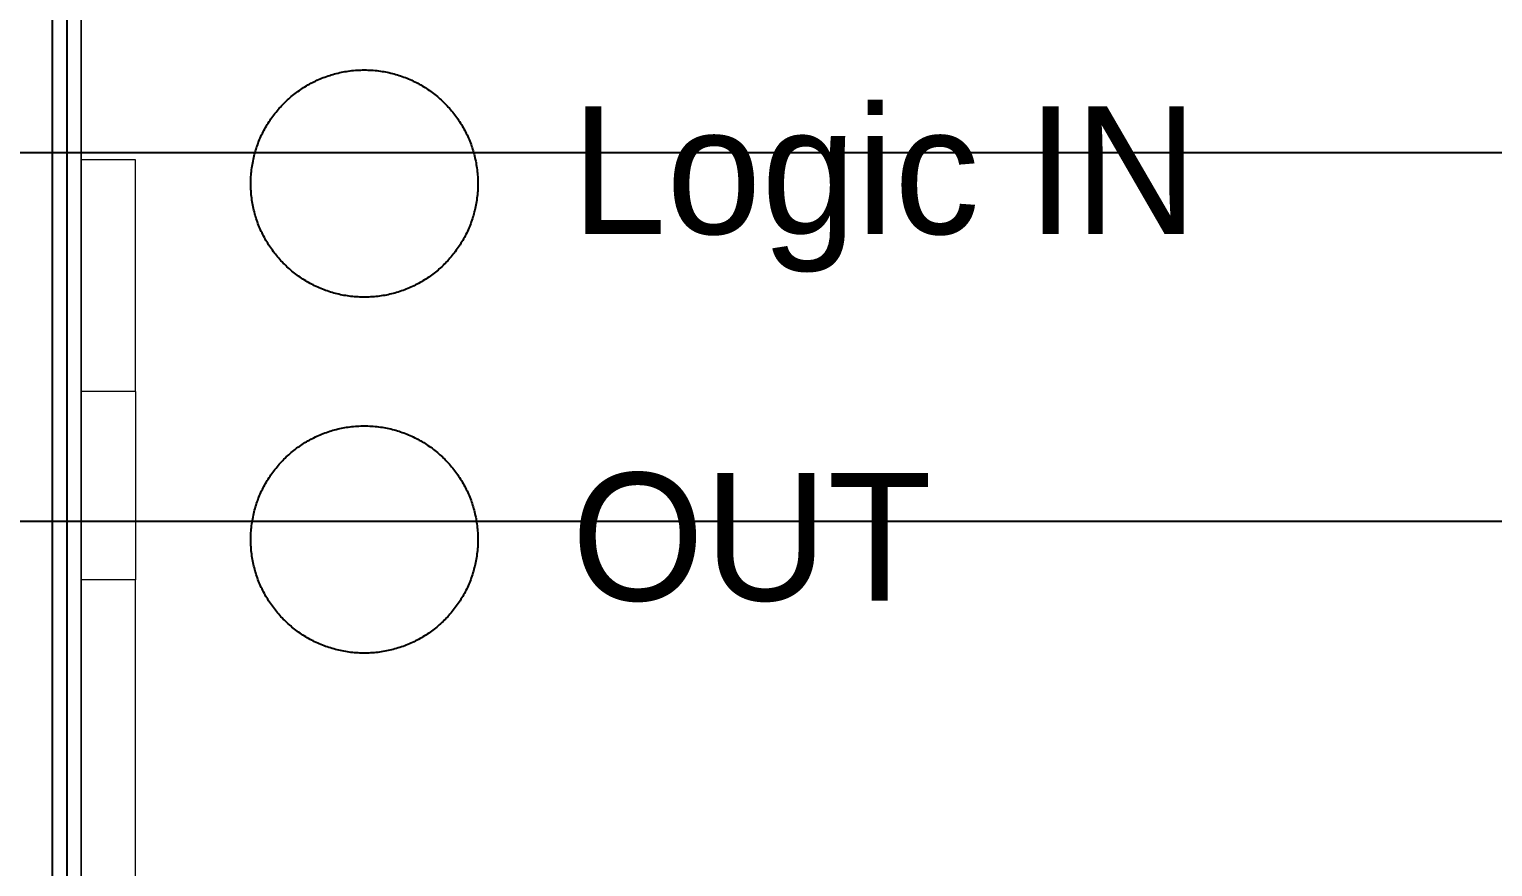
# Model space of a CAD drawing. Header units: inches. Extents: x 0.1 to 89.7, y 0.1 to 57.6.
# Drawn here: x 80.876 to 81.665, y 24.264 to 24.715 of the extents above; entities that cross this region are included whole.
import ezdxf
from ezdxf.enums import TextEntityAlignment as Align

# ---------------------------------------------------------------- set-up
doc = ezdxf.new("R2010")
doc.units = ezdxf.units.IN
doc.header["$MEASUREMENT"] = 0
doc.layers.add('OBJECT', color=140, linetype='Continuous')
doc.layers.add('PSYMS', color=7, linetype='Continuous')
doc.styles.get("Standard").update_dxf_attribs({"font": 'arial.ttf'})
doc.styles.add('STYLE5', font='txt')
doc.styles.add('WD', font='romans.shx', dxfattribs={"height": 0.185})

# ---------------------------------------------------------------- blocks, each defined once
blk = doc.blocks.new('SR_2NO_1NC')
at = {"layer": 'OBJECT', "color": 7}
for points in [[(-0.00074, 4.00419), (-0.00074, 0.6329)], [(0.00721, 3.98057), (0.00721, 0.63203)]]:
    blk.add_lwpolyline(points, dxfattribs=at)
for points in [[(0.16867, 3.07636, 0), (0.16965, 3.07636, 0), (0.17063, 3.07633, 0), (0.17161, 3.07629, 0), (0.17258, 3.07624, 0), (0.17355, 3.07617, 0), (0.17451, 3.07609, 0), (0.17547, 3.07599, 0), (0.17642, 3.07588, 0), (0.17737, 3.07575, 0), (0.17832, 3.07561, 0), (0.17926, 3.07546, 0), (0.18019, 3.07529, 0), (0.18113, 3.07511, 0), (0.18205, 3.07491, 0), (0.18297, 3.0747, 0), (0.18389, 3.07447, 0), (0.1848, 3.07423, 0), (0.1857, 3.07398, 0), (0.1866, 3.07372, 0), (0.18749, 3.07344, 0), (0.18838, 3.07315, 0), (0.18926, 3.07284, 0), (0.19013, 3.07253, 0), (0.191, 3.0722, 0), (0.19187, 3.07185, 0), (0.19272, 3.0715, 0), (0.19357, 3.07113, 0), (0.19441, 3.07075, 0), (0.19525, 3.07036, 0), (0.19608, 3.06995, 0), (0.1969, 3.06954, 0), (0.19772, 3.06911, 0), (0.19852, 3.06867, 0), (0.19932, 3.06822, 0), (0.20012, 3.06775, 0), (0.2009, 3.06728, 0), (0.20168, 3.06679, 0), (0.20245, 3.0663, 0), (0.20321, 3.06579, 0), (0.20397, 3.06527, 0), (0.20471, 3.06474, 0), (0.20545, 3.0642, 0), (0.20618, 3.06365, 0), (0.2069, 3.06309, 0), (0.20761, 3.06252, 0), (0.20832, 3.06193, 0), (0.20901, 3.06134, 0), (0.2097, 3.06074, 0), (0.21037, 3.06013, 0), (0.21104, 3.0595, 0), (0.2117, 3.05887, 0), (0.21235, 3.05823, 0), (0.21299, 3.05758, 0), (0.21362, 3.05692, 0), (0.21424, 3.05625, 0), (0.21485, 3.05557, 0), (0.21545, 3.05488, 0), (0.21604, 3.05419, 0), (0.21662, 3.05348, 0), (0.21719, 3.05277, 0), (0.21774, 3.05205, 0), (0.21829, 3.05131, 0), (0.21883, 3.05057, 0), (0.21936, 3.04983, 0), (0.21987, 3.04907, 0), (0.22038, 3.04831, 0), (0.22087, 3.04754, 0), (0.22136, 3.04676, 0), (0.22183, 3.04597, 0), (0.22229, 3.04517, 0), (0.22274, 3.04437, 0), (0.22318, 3.04356, 0), (0.2236, 3.04275, 0), (0.22401, 3.04192, 0), (0.22442, 3.04109, 0), (0.22481, 3.04025, 0), (0.22518, 3.03941, 0), (0.22555, 3.03856, 0), (0.2259, 3.0377, 0), (0.22624, 3.03684, 0), (0.22657, 3.03597, 0), (0.22688, 3.03509, 0), (0.22718, 3.03421, 0), (0.22747, 3.03332, 0), (0.22774, 3.03243, 0), (0.22801, 3.03153, 0), (0.22826, 3.03062, 0), (0.22849, 3.02971, 0), (0.22871, 3.02879, 0), (0.22892, 3.02787, 0), (0.22911, 3.02695, 0), (0.22929, 3.02601, 0), (0.22946, 3.02508, 0), (0.22961, 3.02413, 0), (0.22975, 3.02319, 0), (0.22987, 3.02224, 0), (0.22998, 3.02128, 0), (0.23007, 3.02032, 0), (0.23015, 3.01936, 0), (0.23022, 3.01839, 0), (0.23027, 3.01742, 0), (0.2303, 3.01644, 0), (0.23032, 3.01546, 0), (0.23032, 3.01448, 0), (0.23031, 3.0135, 0), (0.23029, 3.01252, 0), (0.23024, 3.01154, 0), (0.23019, 3.01057, 0), (0.23012, 3.00961, 0), (0.23003, 3.00864, 0), (0.22993, 3.00769, 0), (0.22981, 3.00673, 0), (0.22968, 3.00578, 0), (0.22954, 3.00484, 0), (0.22938, 3.0039, 0), (0.22921, 3.00296, 0), (0.22902, 3.00203, 0), (0.22882, 3.00111, 0), (0.2286, 3.00019, 0), (0.22837, 2.99928, 0), (0.22813, 2.99837, 0), (0.22788, 2.99746, 0), (0.22761, 2.99657, 0), (0.22733, 2.99567, 0), (0.22703, 2.99479, 0), (0.22672, 2.99391, 0), (0.2264, 2.99304, 0), (0.22607, 2.99217, 0), (0.22572, 2.99131, 0), (0.22537, 2.99045, 0), (0.225, 2.9896, 0), (0.22461, 2.98876, 0), (0.22422, 2.98793, 0), (0.22381, 2.9871, 0), (0.22339, 2.98628, 0), (0.22296, 2.98547, 0), (0.22252, 2.98466, 0), (0.22206, 2.98386, 0), (0.22159, 2.98307, 0), (0.22112, 2.98229, 0), (0.22063, 2.98151, 0), (0.22013, 2.98074, 0), (0.21962, 2.97998, 0), (0.2191, 2.97923, 0), (0.21856, 2.97849, 0), (0.21802, 2.97775, 0), (0.21747, 2.97702, 0), (0.2169, 2.97631, 0), (0.21633, 2.9756, 0), (0.21574, 2.97489, 0), (0.21515, 2.9742, 0), (0.21454, 2.97352, 0), (0.21393, 2.97284, 0), (0.2133, 2.97218, 0), (0.21267, 2.97152, 0), (0.21202, 2.97088, 0), (0.21137, 2.97024, 0), (0.21071, 2.96961, 0), (0.21004, 2.96899, 0), (0.20935, 2.96839, 0), (0.20866, 2.96779, 0), (0.20796, 2.9672, 0), (0.20726, 2.96662, 0), (0.20654, 2.96606, 0), (0.20582, 2.9655, 0), (0.20508, 2.96495, 0), (0.20434, 2.96442, 0), (0.20359, 2.96389, 0), (0.20283, 2.96338, 0), (0.20207, 2.96288, 0), (0.20129, 2.96239, 0), (0.20051, 2.96191, 0), (0.19972, 2.96144, 0), (0.19893, 2.96098, 0), (0.19812, 2.96053, 0), (0.19731, 2.9601, 0), (0.19649, 2.95968, 0), (0.19567, 2.95927, 0), (0.19483, 2.95887, 0), (0.19399, 2.95848, 0), (0.19315, 2.95811, 0), (0.19229, 2.95775, 0), (0.19144, 2.9574, 0), (0.19057, 2.95706, 0), (0.1897, 2.95674, 0), (0.18882, 2.95642, 0), (0.18794, 2.95613, 0), (0.18705, 2.95584, 0), (0.18615, 2.95557, 0), (0.18525, 2.95531, 0), (0.18434, 2.95507, 0), (0.18343, 2.95483, 0), (0.18251, 2.95462, 0), (0.18159, 2.95441, 0), (0.18066, 2.95422, 0), (0.17973, 2.95405, 0), (0.17879, 2.95388, 0), (0.17785, 2.95373, 0), (0.1769, 2.9536, 0), (0.17595, 2.95348, 0), (0.17499, 2.95338, 0), (0.17403, 2.95329, 0), (0.17306, 2.95321, 0), (0.17209, 2.95315, 0), (0.17112, 2.9531, 0), (0.17014, 2.95307, 0), (0.16916, 2.95306, 0), (0.16818, 2.95306, 0), (0.1672, 2.95307, 0), (0.16622, 2.9531, 0), (0.16525, 2.95315, 0), (0.16428, 2.95321, 0), (0.16331, 2.95329, 0), (0.16235, 2.95338, 0), (0.1614, 2.95348, 0), (0.16044, 2.9536, 0), (0.1595, 2.95373, 0), (0.15855, 2.95388, 0), (0.15762, 2.95405, 0), (0.15668, 2.95422, 0), (0.15575, 2.95441, 0), (0.15483, 2.95462, 0), (0.15391, 2.95483, 0), (0.153, 2.95507, 0), (0.15209, 2.95531, 0), (0.15119, 2.95557, 0), (0.1503, 2.95584, 0), (0.14941, 2.95613, 0), (0.14852, 2.95642, 0), (0.14764, 2.95674, 0), (0.14677, 2.95706, 0), (0.14591, 2.9574, 0), (0.14505, 2.95775, 0), (0.14419, 2.95811, 0), (0.14335, 2.95848, 0), (0.14251, 2.95887, 0), (0.14168, 2.95927, 0), (0.14085, 2.95968, 0), (0.14003, 2.9601, 0), (0.13922, 2.96053, 0), (0.13842, 2.96098, 0), (0.13762, 2.96144, 0), (0.13683, 2.96191, 0), (0.13605, 2.96239, 0), (0.13528, 2.96288, 0), (0.13451, 2.96338, 0), (0.13375, 2.96389, 0), (0.133, 2.96442, 0), (0.13226, 2.96495, 0), (0.13153, 2.9655, 0), (0.1308, 2.96606, 0), (0.13009, 2.96662, 0), (0.12938, 2.9672, 0), (0.12868, 2.96779, 0), (0.12799, 2.96839, 0), (0.12731, 2.96899, 0), (0.12664, 2.96961, 0), (0.12597, 2.97024, 0), (0.12532, 2.97088, 0), (0.12467, 2.97152, 0), (0.12404, 2.97218, 0), (0.12342, 2.97284, 0), (0.1228, 2.97352, 0), (0.1222, 2.9742, 0), (0.1216, 2.97489, 0), (0.12102, 2.9756, 0), (0.12044, 2.97631, 0), (0.11988, 2.97702, 0), (0.11932, 2.97775, 0), (0.11878, 2.97849, 0), (0.11825, 2.97923, 0), (0.11772, 2.97998, 0), (0.11721, 2.98074, 0), (0.11671, 2.98151, 0), (0.11623, 2.98229, 0), (0.11575, 2.98307, 0), (0.11528, 2.98386, 0), (0.11483, 2.98466, 0), (0.11438, 2.98547, 0), (0.11395, 2.98628, 0), (0.11353, 2.9871, 0), (0.11313, 2.98793, 0), (0.11273, 2.98876, 0), (0.11235, 2.9896, 0), (0.11198, 2.99045, 0), (0.11162, 2.99131, 0), (0.11127, 2.99217, 0), (0.11094, 2.99304, 0), (0.11062, 2.99391, 0), (0.11031, 2.99479, 0), (0.11002, 2.99567, 0), (0.10973, 2.99657, 0), (0.10946, 2.99746, 0), (0.10921, 2.99837, 0), (0.10897, 2.99928, 0), (0.10874, 3.00019, 0), (0.10853, 3.00111, 0), (0.10832, 3.00203, 0), (0.10814, 3.00296, 0), (0.10796, 3.0039, 0), (0.10781, 3.00484, 0), (0.10766, 3.00578, 0), (0.10753, 3.00673, 0), (0.10741, 3.00769, 0), (0.10731, 3.00864, 0), (0.10723, 3.00961, 0), (0.10716, 3.01057, 0), (0.1071, 3.01154, 0), (0.10706, 3.01252, 0), (0.10703, 3.0135, 0), (0.10702, 3.01448, 0), (0.10702, 3.01546, 0), (0.10704, 3.01644, 0), (0.10708, 3.01742, 0), (0.10712, 3.01839, 0), (0.10719, 3.01936, 0), (0.10727, 3.02032, 0), (0.10736, 3.02128, 0), (0.10747, 3.02224, 0), (0.10759, 3.02319, 0), (0.10773, 3.02413, 0), (0.10788, 3.02508, 0), (0.10805, 3.02601, 0), (0.10823, 3.02695, 0), (0.10842, 3.02787, 0), (0.10863, 3.02879, 0), (0.10885, 3.02971, 0), (0.10909, 3.03062, 0), (0.10934, 3.03153, 0), (0.1096, 3.03243, 0), (0.10987, 3.03332, 0), (0.11016, 3.03421, 0), (0.11046, 3.03509, 0), (0.11078, 3.03597, 0), (0.1111, 3.03684, 0), (0.11144, 3.0377, 0), (0.1118, 3.03856, 0), (0.11216, 3.03941, 0), (0.11254, 3.04025, 0), (0.11293, 3.04109, 0), (0.11333, 3.04192, 0), (0.11374, 3.04275, 0), (0.11417, 3.04356, 0), (0.1146, 3.04437, 0), (0.11505, 3.04517, 0), (0.11551, 3.04597, 0), (0.11598, 3.04676, 0), (0.11647, 3.04754, 0), (0.11696, 3.04831, 0), (0.11747, 3.04907, 0), (0.11798, 3.04983, 0), (0.11851, 3.05057, 0), (0.11905, 3.05131, 0), (0.1196, 3.05205, 0), (0.12016, 3.05277, 0), (0.12073, 3.05348, 0), (0.12131, 3.05419, 0), (0.1219, 3.05488, 0), (0.1225, 3.05557, 0), (0.12311, 3.05625, 0), (0.12373, 3.05692, 0), (0.12436, 3.05758, 0), (0.125, 3.05823, 0), (0.12564, 3.05887, 0), (0.1263, 3.0595, 0), (0.12697, 3.06013, 0), (0.12765, 3.06074, 0), (0.12833, 3.06134, 0), (0.12903, 3.06193, 0), (0.12973, 3.06252, 0), (0.13044, 3.06309, 0), (0.13116, 3.06365, 0), (0.13189, 3.0642, 0), (0.13263, 3.06474, 0), (0.13338, 3.06527, 0), (0.13413, 3.06579, 0), (0.13489, 3.0663, 0), (0.13566, 3.06679, 0), (0.13644, 3.06728, 0), (0.13722, 3.06775, 0), (0.13802, 3.06822, 0), (0.13882, 3.06867, 0), (0.13963, 3.06911, 0), (0.14044, 3.06954, 0), (0.14126, 3.06995, 0), (0.14209, 3.07036, 0), (0.14293, 3.07075, 0), (0.14377, 3.07113, 0), (0.14462, 3.0715, 0), (0.14548, 3.07185, 0), (0.14634, 3.0722, 0), (0.14721, 3.07253, 0), (0.14808, 3.07284, 0), (0.14896, 3.07315, 0), (0.14985, 3.07344, 0), (0.15074, 3.07372, 0), (0.15164, 3.07398, 0), (0.15255, 3.07423, 0), (0.15346, 3.07447, 0), (0.15437, 3.0747, 0), (0.15529, 3.07491, 0), (0.15622, 3.07511, 0), (0.15715, 3.07529, 0), (0.15808, 3.07546, 0), (0.15902, 3.07561, 0), (0.15997, 3.07575, 0), (0.16092, 3.07588, 0), (0.16187, 3.07599, 0), (0.16283, 3.07609, 0), (0.1638, 3.07617, 0), (0.16476, 3.07624, 0), (0.16573, 3.07629, 0), (0.16671, 3.07633, 0), (0.16769, 3.07636, 0), (0.16867, 3.07636, 0)], [(0.16867, 2.88319, 0), (0.16965, 2.88318, 0), (0.17063, 2.88316, 0), (0.17161, 2.88312, 0), (0.17258, 2.88307, 0), (0.17355, 2.883, 0), (0.17451, 2.88292, 0), (0.17547, 2.88282, 0), (0.17642, 2.88271, 0), (0.17737, 2.88258, 0), (0.17832, 2.88244, 0), (0.17926, 2.88228, 0), (0.18019, 2.88212, 0), (0.18113, 2.88193, 0), (0.18205, 2.88173, 0), (0.18297, 2.88152, 0), (0.18389, 2.8813, 0), (0.1848, 2.88106, 0), (0.1857, 2.88081, 0), (0.1866, 2.88054, 0), (0.18749, 2.88027, 0), (0.18838, 2.87997, 0), (0.18926, 2.87967, 0), (0.19013, 2.87935, 0), (0.191, 2.87902, 0), (0.19187, 2.87868, 0), (0.19272, 2.87832, 0), (0.19357, 2.87796, 0), (0.19441, 2.87758, 0), (0.19525, 2.87718, 0), (0.19608, 2.87678, 0), (0.1969, 2.87636, 0), (0.19772, 2.87594, 0), (0.19852, 2.8755, 0), (0.19932, 2.87504, 0), (0.20012, 2.87458, 0), (0.2009, 2.87411, 0), (0.20168, 2.87362, 0), (0.20245, 2.87312, 0), (0.20321, 2.87262, 0), (0.20397, 2.8721, 0), (0.20471, 2.87157, 0), (0.20545, 2.87103, 0), (0.20618, 2.87047, 0), (0.2069, 2.86991, 0), (0.20761, 2.86934, 0), (0.20832, 2.86876, 0), (0.20901, 2.86817, 0), (0.2097, 2.86756, 0), (0.21037, 2.86695, 0), (0.21104, 2.86633, 0), (0.2117, 2.8657, 0), (0.21235, 2.86506, 0), (0.21299, 2.8644, 0), (0.21362, 2.86374, 0), (0.21424, 2.86307, 0), (0.21485, 2.8624, 0), (0.21545, 2.86171, 0), (0.21604, 2.86101, 0), (0.21662, 2.86031, 0), (0.21719, 2.85959, 0), (0.21774, 2.85887, 0), (0.21829, 2.85814, 0), (0.21883, 2.8574, 0), (0.21936, 2.85665, 0), (0.21987, 2.85589, 0), (0.22038, 2.85513, 0), (0.22087, 2.85436, 0), (0.22136, 2.85358, 0), (0.22183, 2.85279, 0), (0.22229, 2.852, 0), (0.22274, 2.85119, 0), (0.22318, 2.85038, 0), (0.2236, 2.84957, 0), (0.22401, 2.84874, 0), (0.22442, 2.84791, 0), (0.22481, 2.84708, 0), (0.22518, 2.84623, 0), (0.22555, 2.84538, 0), (0.2259, 2.84452, 0), (0.22624, 2.84366, 0), (0.22657, 2.84279, 0), (0.22688, 2.84191, 0), (0.22718, 2.84103, 0), (0.22747, 2.84014, 0), (0.22774, 2.83924, 0), (0.22801, 2.83834, 0), (0.22826, 2.83744, 0), (0.22849, 2.83653, 0), (0.22871, 2.83561, 0), (0.22892, 2.83469, 0), (0.22911, 2.83376, 0), (0.22929, 2.83283, 0), (0.22946, 2.83189, 0), (0.22961, 2.83095, 0), (0.22975, 2.83, 0), (0.22987, 2.82905, 0), (0.22998, 2.8281, 0), (0.23007, 2.82714, 0), (0.23015, 2.82617, 0), (0.23022, 2.8252, 0), (0.23027, 2.82423, 0), (0.2303, 2.82325, 0), (0.23032, 2.82227, 0), (0.23032, 2.82129, 0), (0.23031, 2.82031, 0), (0.23029, 2.81933, 0), (0.23024, 2.81835, 0), (0.23019, 2.81738, 0), (0.23012, 2.81642, 0), (0.23003, 2.81546, 0), (0.22993, 2.8145, 0), (0.22981, 2.81354, 0), (0.22968, 2.81259, 0), (0.22954, 2.81165, 0), (0.22938, 2.81071, 0), (0.22921, 2.80978, 0), (0.22902, 2.80885, 0), (0.22882, 2.80792, 0), (0.2286, 2.807, 0), (0.22837, 2.80609, 0), (0.22813, 2.80518, 0), (0.22788, 2.80428, 0), (0.22761, 2.80338, 0), (0.22733, 2.80249, 0), (0.22703, 2.8016, 0), (0.22672, 2.80072, 0), (0.2264, 2.79985, 0), (0.22607, 2.79898, 0), (0.22572, 2.79812, 0), (0.22537, 2.79727, 0), (0.225, 2.79642, 0), (0.22461, 2.79558, 0), (0.22422, 2.79474, 0), (0.22381, 2.79392, 0), (0.22339, 2.7931, 0), (0.22296, 2.79228, 0), (0.22252, 2.79148, 0), (0.22206, 2.79068, 0), (0.22159, 2.78989, 0), (0.22112, 2.7891, 0), (0.22063, 2.78833, 0), (0.22013, 2.78756, 0), (0.21962, 2.7868, 0), (0.2191, 2.78605, 0), (0.21856, 2.7853, 0), (0.21802, 2.78457, 0), (0.21747, 2.78384, 0), (0.2169, 2.78312, 0), (0.21633, 2.78241, 0), (0.21574, 2.78171, 0), (0.21515, 2.78102, 0), (0.21454, 2.78034, 0), (0.21393, 2.77966, 0), (0.2133, 2.779, 0), (0.21267, 2.77834, 0), (0.21202, 2.77769, 0), (0.21137, 2.77706, 0), (0.21071, 2.77643, 0), (0.21004, 2.77581, 0), (0.20935, 2.77521, 0), (0.20866, 2.77461, 0), (0.20796, 2.77402, 0), (0.20726, 2.77344, 0), (0.20654, 2.77288, 0), (0.20582, 2.77232, 0), (0.20508, 2.77177, 0), (0.20434, 2.77124, 0), (0.20359, 2.77072, 0), (0.20283, 2.7702, 0), (0.20207, 2.7697, 0), (0.20129, 2.76921, 0), (0.20051, 2.76873, 0), (0.19972, 2.76826, 0), (0.19893, 2.7678, 0), (0.19812, 2.76736, 0), (0.19731, 2.76692, 0), (0.19649, 2.7665, 0), (0.19567, 2.76609, 0), (0.19483, 2.76569, 0), (0.19399, 2.7653, 0), (0.19315, 2.76493, 0), (0.19229, 2.76457, 0), (0.19144, 2.76422, 0), (0.19057, 2.76388, 0), (0.1897, 2.76356, 0), (0.18882, 2.76325, 0), (0.18794, 2.76295, 0), (0.18705, 2.76267, 0), (0.18615, 2.76239, 0), (0.18525, 2.76214, 0), (0.18434, 2.76189, 0), (0.18343, 2.76166, 0), (0.18251, 2.76144, 0), (0.18159, 2.76124, 0), (0.18066, 2.76105, 0), (0.17973, 2.76087, 0), (0.17879, 2.76071, 0), (0.17785, 2.76056, 0), (0.1769, 2.76043, 0), (0.17595, 2.76031, 0), (0.17499, 2.7602, 0), (0.17403, 2.76011, 0), (0.17306, 2.76004, 0), (0.17209, 2.75998, 0), (0.17112, 2.75993, 0), (0.17014, 2.7599, 0), (0.16916, 2.75988, 0), (0.16818, 2.75988, 0), (0.1672, 2.7599, 0), (0.16622, 2.75993, 0), (0.16525, 2.75998, 0), (0.16428, 2.76004, 0), (0.16331, 2.76011, 0), (0.16235, 2.7602, 0), (0.1614, 2.76031, 0), (0.16044, 2.76043, 0), (0.1595, 2.76056, 0), (0.15855, 2.76071, 0), (0.15762, 2.76087, 0), (0.15668, 2.76105, 0), (0.15575, 2.76124, 0), (0.15483, 2.76144, 0), (0.15391, 2.76166, 0), (0.153, 2.76189, 0), (0.15209, 2.76214, 0), (0.15119, 2.76239, 0), (0.1503, 2.76267, 0), (0.14941, 2.76295, 0), (0.14852, 2.76325, 0), (0.14764, 2.76356, 0), (0.14677, 2.76388, 0), (0.14591, 2.76422, 0), (0.14505, 2.76457, 0), (0.14419, 2.76493, 0), (0.14335, 2.7653, 0), (0.14251, 2.76569, 0), (0.14168, 2.76609, 0), (0.14085, 2.7665, 0), (0.14003, 2.76692, 0), (0.13922, 2.76736, 0), (0.13842, 2.7678, 0), (0.13762, 2.76826, 0), (0.13683, 2.76873, 0), (0.13605, 2.76921, 0), (0.13528, 2.7697, 0), (0.13451, 2.7702, 0), (0.13375, 2.77072, 0), (0.133, 2.77124, 0), (0.13226, 2.77177, 0), (0.13153, 2.77232, 0), (0.1308, 2.77288, 0), (0.13009, 2.77344, 0), (0.12938, 2.77402, 0), (0.12868, 2.77461, 0), (0.12799, 2.77521, 0), (0.12731, 2.77581, 0), (0.12664, 2.77643, 0), (0.12597, 2.77706, 0), (0.12532, 2.77769, 0), (0.12467, 2.77834, 0), (0.12404, 2.779, 0), (0.12342, 2.77966, 0), (0.1228, 2.78034, 0), (0.1222, 2.78102, 0), (0.1216, 2.78171, 0), (0.12102, 2.78241, 0), (0.12044, 2.78312, 0), (0.11988, 2.78384, 0), (0.11932, 2.78457, 0), (0.11878, 2.7853, 0), (0.11825, 2.78605, 0), (0.11772, 2.7868, 0), (0.11721, 2.78756, 0), (0.11671, 2.78833, 0), (0.11623, 2.7891, 0), (0.11575, 2.78989, 0), (0.11528, 2.79068, 0), (0.11483, 2.79148, 0), (0.11438, 2.79228, 0), (0.11395, 2.7931, 0), (0.11353, 2.79392, 0), (0.11313, 2.79474, 0), (0.11273, 2.79558, 0), (0.11235, 2.79642, 0), (0.11198, 2.79727, 0), (0.11162, 2.79812, 0), (0.11127, 2.79898, 0), (0.11094, 2.79985, 0), (0.11062, 2.80072, 0), (0.11031, 2.8016, 0), (0.11002, 2.80249, 0), (0.10973, 2.80338, 0), (0.10946, 2.80428, 0), (0.10921, 2.80518, 0), (0.10897, 2.80609, 0), (0.10874, 2.807, 0), (0.10853, 2.80792, 0), (0.10832, 2.80885, 0), (0.10814, 2.80978, 0), (0.10796, 2.81071, 0), (0.10781, 2.81165, 0), (0.10766, 2.81259, 0), (0.10753, 2.81354, 0), (0.10741, 2.8145, 0), (0.10731, 2.81546, 0), (0.10723, 2.81642, 0), (0.10716, 2.81738, 0), (0.1071, 2.81835, 0), (0.10706, 2.81933, 0), (0.10703, 2.82031, 0), (0.10702, 2.82129, 0), (0.10702, 2.82227, 0), (0.10704, 2.82325, 0), (0.10708, 2.82423, 0), (0.10712, 2.8252, 0), (0.10719, 2.82617, 0), (0.10727, 2.82714, 0), (0.10736, 2.8281, 0), (0.10747, 2.82905, 0), (0.10759, 2.83, 0), (0.10773, 2.83095, 0), (0.10788, 2.83189, 0), (0.10805, 2.83283, 0), (0.10823, 2.83376, 0), (0.10842, 2.83469, 0), (0.10863, 2.83561, 0), (0.10885, 2.83653, 0), (0.10909, 2.83744, 0), (0.10934, 2.83834, 0), (0.1096, 2.83924, 0), (0.10987, 2.84014, 0), (0.11016, 2.84103, 0), (0.11046, 2.84191, 0), (0.11078, 2.84279, 0), (0.1111, 2.84366, 0), (0.11144, 2.84452, 0), (0.1118, 2.84538, 0), (0.11216, 2.84623, 0), (0.11254, 2.84708, 0), (0.11293, 2.84791, 0), (0.11333, 2.84874, 0), (0.11374, 2.84957, 0), (0.11417, 2.85038, 0), (0.1146, 2.85119, 0), (0.11505, 2.852, 0), (0.11551, 2.85279, 0), (0.11598, 2.85358, 0), (0.11647, 2.85436, 0), (0.11696, 2.85513, 0), (0.11747, 2.85589, 0), (0.11798, 2.85665, 0), (0.11851, 2.8574, 0), (0.11905, 2.85814, 0), (0.1196, 2.85887, 0), (0.12016, 2.85959, 0), (0.12073, 2.86031, 0), (0.12131, 2.86101, 0), (0.1219, 2.86171, 0), (0.1225, 2.8624, 0), (0.12311, 2.86307, 0), (0.12373, 2.86374, 0), (0.12436, 2.8644, 0), (0.125, 2.86506, 0), (0.12564, 2.8657, 0), (0.1263, 2.86633, 0), (0.12697, 2.86695, 0), (0.12765, 2.86756, 0), (0.12833, 2.86817, 0), (0.12903, 2.86876, 0), (0.12973, 2.86934, 0), (0.13044, 2.86991, 0), (0.13116, 2.87047, 0), (0.13189, 2.87103, 0), (0.13263, 2.87157, 0), (0.13338, 2.8721, 0), (0.13413, 2.87262, 0), (0.13489, 2.87312, 0), (0.13566, 2.87362, 0), (0.13644, 2.87411, 0), (0.13722, 2.87458, 0), (0.13802, 2.87504, 0), (0.13882, 2.8755, 0), (0.13963, 2.87594, 0), (0.14044, 2.87636, 0), (0.14126, 2.87678, 0), (0.14209, 2.87718, 0), (0.14293, 2.87758, 0), (0.14377, 2.87796, 0), (0.14462, 2.87832, 0), (0.14548, 2.87868, 0), (0.14634, 2.87902, 0), (0.14721, 2.87935, 0), (0.14808, 2.87967, 0), (0.14896, 2.87997, 0), (0.14985, 2.88027, 0), (0.15074, 2.88054, 0), (0.15164, 2.88081, 0), (0.15255, 2.88106, 0), (0.15346, 2.8813, 0), (0.15437, 2.88152, 0), (0.15529, 2.88173, 0), (0.15622, 2.88193, 0), (0.15715, 2.88212, 0), (0.15808, 2.88228, 0), (0.15902, 2.88244, 0), (0.15997, 2.88258, 0), (0.16092, 2.88271, 0), (0.16187, 2.88282, 0), (0.16283, 2.88292, 0), (0.1638, 2.883, 0), (0.16476, 2.88307, 0), (0.16573, 2.88312, 0), (0.16671, 2.88316, 0), (0.16769, 2.88318, 0), (0.16867, 2.88319, 0)]]:
    blk.add_polyline3d(points, dxfattribs=at)
at = {"style": 'WD', "width": 0.7}
for tag, p in [('INST', (0.4375, 5.6071)), ('LOC', (0.4375, 5.4375)), ('DESC1', (0.4375, 5.28125)), ('DESC2', (0.4375, 5.125)), ('DESC3', (0.4375, 4.97707)), ('XREF', (0.35045, 4.35508))]:
    blk.add_attdef(tag, text='', height=0.125, dxfattribs=at).set_placement(p, align=Align.CENTER)
at = {"style": 'WD'}
blk.add_attdef('TAG1', text='', height=0.125, dxfattribs=at).set_placement((0.4375, 4.8125), align=Align.CENTER)
at = {"style": 'WD', "flags": 9}
blk.add_attdef('FAMILY', (0.64219, 4.77734), '', height=0.01, dxfattribs=at)
for tag, p in [('CAT', (0.5802, 4.682)), ('MFG', (0.57825, 4.66255)), ('ASSYCODE', (0.58042, 4.64519))]:
    blk.add_attdef(tag, text='', height=0.01, dxfattribs=at).set_placement(p, align=Align.CENTER)
at = {"layer": 'OBJECT', "style": 'STYLE5'}
for s, p in [('Logic IN', (0.28111, 2.98734)), ('OUT', (0.28111, 2.78842))]:
    blk.add_text(s, height=0.069297, dxfattribs=at).set_placement(p)
blk = doc.blocks.new('AB_ 440R_D22S2')
at = {"layer": 'OBJECT', "color": 7, "lineweight": 9}
for points in [[(0.88242, 3.99793), (0.88242, 0.63311)], [(0.87453, 3.97436), (0.87453, 0.63224)], [(0.88242, 1.29667), (0.88242, 3.38373)], [(0.91194, 3.02757), (0.88242, 3.02757)], [(0.91194, 2.90186), (0.91194, 3.02757)], [(0.91194, 2.90186), (0.88242, 2.90186)], [(0.91194, 2.90186), (0.91194, 2.83118)], [(0.91194, 2.83118), (0.88242, 2.83118)], [(0.91194, 2.83118), (0.91194, 2.79972)], [(0.91194, 2.79972), (0.88242, 2.79972)], [(0.91194, 1.88053), (0.91194, 2.79972)]]:
    blk.add_lwpolyline(points, dxfattribs=at)
at = {"style": 'WD', "width": 0.7}
for tag, p in [('INST', (1.25, 5.2946)), ('LOC', (1.25, 5.125)), ('DESC1', (1.25, 4.96875)), ('DESC2', (1.25, 4.8125)), ('DESC3', (1.25, 4.66457)), ('XREF', (1.25, 4.09375))]:
    blk.add_attdef(tag, text='', height=0.125, dxfattribs=at).set_placement(p, align=Align.CENTER)
at = {"style": 'WD'}
blk.add_attdef('TAG1', text='', height=0.125, dxfattribs=at).set_placement((1.25, 4.5), align=Align.CENTER)
at = {"style": 'WD', "flags": 9}
blk.add_attdef('FAMILY', (1.45469, 4.46484), '', height=0.01, dxfattribs=at)
for tag, p in [('CAT', (1.47974, 4.42067)), ('MFG', (1.4778, 4.40123)), ('ASSYCODE', (1.47997, 4.38386))]:
    blk.add_attdef(tag, text='', height=0.01, dxfattribs=at).set_placement(p, align=Align.CENTER)
blk = doc.blocks.new('HDINFCF7')
for p, q in [((0, 0.69), (29, 0.69)), ((0, 0.49), (29, 0.49))]:
    blk.add_line(p, q)
at = {"flags": 11}
for p in [(1.5, 0), (14.5, 0), (27.5, 0)]:
    blk.add_attdef('NC', text='', height=0.01, rotation=270, dxfattribs=at).set_placement(p, align=Align.MIDDLE)

msp = doc.modelspace()

# ---------------------------------------------------------------- block references
at = {"layer": 'PSYMS', "xscale": 0.9935880310615606, "yscale": 0.9935880310615606, "zscale": 0.9935880310615606}
for name, p in [('SR_2NO_1NC', (80.88868, 21.63692)), ('AB_ 440R_D22S2', (80.02677, 21.63692)), ('HDINFCF7', (53.6402, 23.96339))]:
    msp.add_blockref(name, p, dxfattribs=at)

doc.saveas('drawing.dxf')
